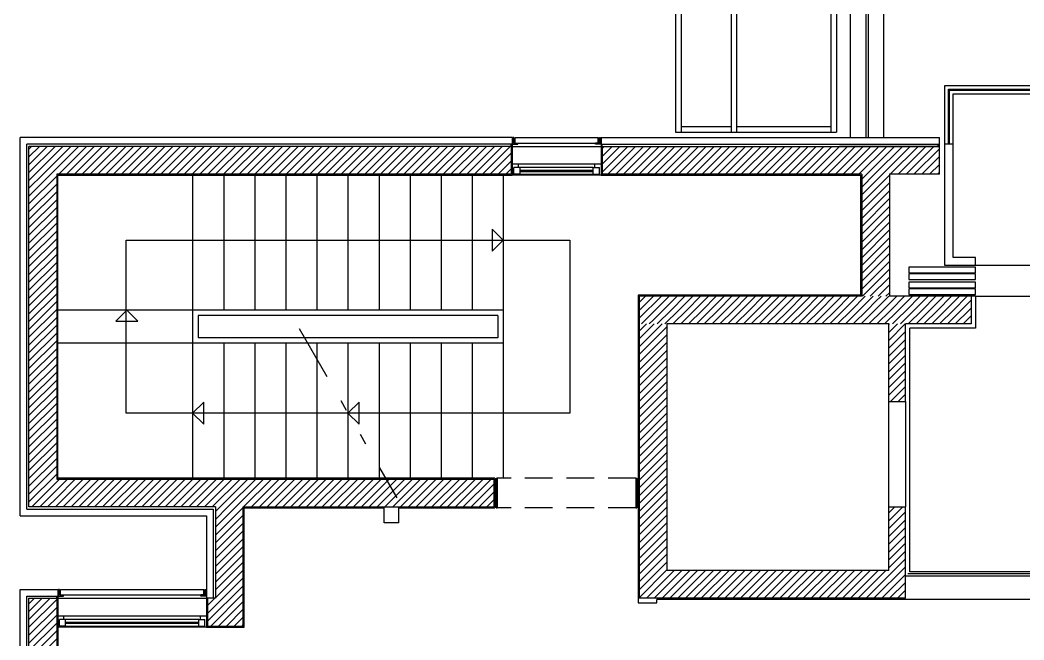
# Model space of a CAD drawing. Extents: x 21.2 to 81.9, y 10.7 to 70.
# Drawn here: x 21.24 to 30.29, y 39.06 to 44.65 of the extents above; entities that cross this region are included whole.
import ezdxf

# ---------------------------------------------------------------- set-up
doc = ezdxf.new("R2010")
doc.units = 0
doc.header["$MEASUREMENT"] = 0
doc.linetypes.add('1st floor plan$0$Divide', pattern=[1.25, 0.5, -0.25, 0, -0.25, 0, -0.25])
doc.linetypes.add('1st floor plan$0$Hidden', pattern=[0.375, 0.25, -0.125])
for name, color, linetype in [('1st floor plan$0$1FIN', 15, 'Continuous'), ('1st floor plan$0$2FIN', 7, 'Continuous'), ('1st floor plan$0$CAIX', 52, 'Continuous'), ('1st floor plan$0$ESTR', 92, 'Continuous'), ('1st floor plan$0$FAC', 142, 'Continuous'), ('1st floor plan$0$Hatch', 15, 'Continuous'), ('Xref_Plan', 7, 'Continuous')]:
    doc.layers.add(name, color=color, linetype=linetype)
doc.layers.add('1st floor plan$0$Partitions', color=7, linetype='Continuous', lineweight=30)

# ---------------------------------------------------------------- blocks, each defined once
blk = doc.blocks.new('*X40')
at = {"color": 0, "linetype": 'ByBlock'}
for p, q in [((-25.0173, -2.8849), (-24.7792, -2.6468)), ((-25.0173, -2.8141), (-24.8499, -2.6468)), ((-25.0173, -2.7434), (-24.9206, -2.6468)), ((-25.0173, -2.6727), (-24.9913, -2.6468)), ((-24.9585, -2.8968), (-24.7085, -2.6468)), ((-24.8878, -2.8968), (-24.6378, -2.6468)), ((-24.8171, -2.8968), (-24.5671, -2.6468)), ((-24.7464, -2.8968), (-24.4964, -2.6468)), ((-24.6757, -2.8968), (-24.4257, -2.6468)), ((-24.605, -2.8968), (-24.355, -2.6468)), ((-24.5342, -2.8968), (-24.2842, -2.6468)), ((-24.4635, -2.8968), (-24.2135, -2.6468)), ((-24.3928, -2.8968), (-24.1428, -2.6468)), ((-24.3221, -2.8968), (-24.0721, -2.6468)), ((-24.2514, -2.8968), (-24.0014, -2.6468)), ((-24.1807, -2.8968), (-23.9307, -2.6468)), ((-24.11, -2.8968), (-23.86, -2.6468)), ((-24.0393, -2.8968), (-23.7893, -2.6468)), ((-23.9686, -2.8968), (-23.7186, -2.6468)), ((-23.8978, -2.8968), (-23.6478, -2.6468)), ((-23.8271, -2.8968), (-23.5771, -2.6468)), ((-23.7564, -2.8968), (-23.5064, -2.6468)), ((-23.6857, -2.8968), (-23.4357, -2.6468)), ((-23.615, -2.8968), (-23.365, -2.6468)), ((-23.5443, -2.8968), (-23.2943, -2.6468)), ((-23.4736, -2.8968), (-23.2236, -2.6468)), ((-23.4029, -2.8968), (-23.1529, -2.6468)), ((-23.3322, -2.8968), (-23.0822, -2.6468)), ((-23.2615, -2.8968), (-23.0115, -2.6468)), ((-23.1907, -2.8968), (-22.9407, -2.6468)), ((-23.12, -2.8968), (-22.87, -2.6468)), ((-23.0493, -2.8968), (-22.7993, -2.6468)), ((-22.9786, -2.8968), (-22.7286, -2.6468)), ((-22.9079, -2.8968), (-22.6579, -2.6468)), ((-22.8372, -2.8968), (-22.5872, -2.6468)), ((-22.7665, -2.8968), (-22.5165, -2.6468)), ((-22.6958, -2.8968), (-22.4458, -2.6468)), ((-22.6251, -2.8968), (-22.3751, -2.6468)), ((-22.5543, -2.8968), (-22.3043, -2.6468)), ((-22.4836, -2.8968), (-22.2336, -2.6468)), ((-22.4129, -2.8968), (-22.1629, -2.6468)), ((-22.3422, -2.8968), (-22.0922, -2.6468)), ((-22.2715, -2.8968), (-22.0215, -2.6468)), ((-22.2008, -2.8968), (-21.9508, -2.6468)), ((-22.1301, -2.8968), (-21.8801, -2.6468)), ((-22.0594, -2.8968), (-21.8094, -2.6468)), ((-21.9887, -2.8968), (-21.7387, -2.6468)), ((-21.918, -2.8968), (-21.668, -2.6468)), ((-21.8472, -2.8968), (-21.5972, -2.6468)), ((-21.7765, -2.8968), (-21.5265, -2.6468)), ((-21.7058, -2.8968), (-21.4558, -2.6468)), ((-21.6351, -2.8968), (-21.3851, -2.6468)), ((-21.5644, -2.8968), (-21.3144, -2.6468)), ((-21.4937, -2.8968), (-21.2437, -2.6468)), ((-21.423, -2.8968), (-21.173, -2.6468)), ((-21.3523, -2.8968), (-21.1023, -2.6468)), ((-21.2816, -2.8968), (-21.0773, -2.6925)), ((-21.2108, -2.8968), (-21.0773, -2.7632)), ((-21.1401, -2.8968), (-21.0773, -2.8339))]:
    blk.add_line(p, q, dxfattribs=at)
blk = doc.blocks.new('*X38')
at = {"color": 0, "linetype": 'ByBlock'}
for p, q in [((-25.2673, 0.1178), (-25.0319, 0.3532)), ((-25.2673, 0.1886), (-25.1026, 0.3532)), ((-25.2673, 0.2593), (-25.1733, 0.3532)), ((-25.2673, 0.33), (-25.244, 0.3532)), ((-25.2112, 0.1032), (-24.9612, 0.3532)), ((-25.1405, 0.1032), (-24.8905, 0.3532)), ((-25.0698, 0.1032), (-24.8198, 0.3532)), ((-24.9991, 0.1032), (-24.7491, 0.3532)), ((-24.9284, 0.1032), (-24.6784, 0.3532)), ((-24.8576, 0.1032), (-24.6076, 0.3532)), ((-24.7869, 0.1032), (-24.5369, 0.3532)), ((-24.7162, 0.1032), (-24.4662, 0.3532)), ((-24.6455, 0.1032), (-24.3955, 0.3532)), ((-24.5748, 0.1032), (-24.3248, 0.3532)), ((-24.5041, 0.1032), (-24.2541, 0.3532)), ((-24.4334, 0.1032), (-24.1834, 0.3532)), ((-24.3627, 0.1032), (-24.1127, 0.3532)), ((-24.292, 0.1032), (-24.042, 0.3532)), ((-24.2212, 0.1032), (-23.9712, 0.3532)), ((-24.1505, 0.1032), (-23.9005, 0.3532)), ((-24.0798, 0.1032), (-23.8298, 0.3532)), ((-24.0091, 0.1032), (-23.7591, 0.3532)), ((-23.9384, 0.1032), (-23.6884, 0.3532)), ((-23.8677, 0.1032), (-23.6177, 0.3532)), ((-23.797, 0.1032), (-23.547, 0.3532)), ((-23.7263, 0.1032), (-23.4763, 0.3532)), ((-23.6556, 0.1032), (-23.4056, 0.3532)), ((-23.5848, 0.1032), (-23.3348, 0.3532)), ((-23.5141, 0.1032), (-23.2641, 0.3532)), ((-23.4434, 0.1032), (-23.1934, 0.3532)), ((-23.3727, 0.1032), (-23.1227, 0.3532)), ((-23.302, 0.1032), (-23.052, 0.3532)), ((-23.2313, 0.1032), (-22.9813, 0.3532)), ((-23.1606, 0.1032), (-22.9106, 0.3532)), ((-23.0899, 0.1032), (-22.8399, 0.3532)), ((-23.0192, 0.1032), (-22.7692, 0.3532)), ((-22.9485, 0.1032), (-22.6985, 0.3532)), ((-22.8777, 0.1032), (-22.6277, 0.3532)), ((-22.807, 0.1032), (-22.557, 0.3532)), ((-22.7363, 0.1032), (-22.4863, 0.3532)), ((-22.6656, 0.1032), (-22.4156, 0.3532)), ((-22.5949, 0.1032), (-22.3449, 0.3532)), ((-22.5242, 0.1032), (-22.2742, 0.3532)), ((-22.4535, 0.1032), (-22.2035, 0.3532)), ((-22.3828, 0.1032), (-22.1328, 0.3532)), ((-22.3121, 0.1032), (-22.0621, 0.3532)), ((-22.2413, 0.1032), (-21.9913, 0.3532)), ((-22.1706, 0.1032), (-21.9206, 0.3532)), ((-22.0999, 0.1032), (-21.8499, 0.3532)), ((-22.0292, 0.1032), (-21.7792, 0.3532)), ((-21.9585, 0.1032), (-21.7085, 0.3532)), ((-21.8878, 0.1032), (-21.6378, 0.3532)), ((-21.8171, 0.1032), (-21.5671, 0.3532)), ((-21.7464, 0.1032), (-21.4964, 0.3532)), ((-21.6757, 0.1032), (-21.4257, 0.3532)), ((-21.605, 0.1032), (-21.355, 0.3532)), ((-21.5342, 0.1032), (-21.2842, 0.3532)), ((-21.4635, 0.1032), (-21.2135, 0.3532)), ((-21.3928, 0.1032), (-21.1428, 0.3532)), ((-21.3221, 0.1032), (-21.0721, 0.3532)), ((-21.2514, 0.1032), (-21.0014, 0.3532)), ((-21.1807, 0.1032), (-20.9307, 0.3532)), ((-21.11, 0.1032), (-20.921, 0.2922)), ((-21.0393, 0.1032), (-20.921, 0.2215)), ((-20.9686, 0.1032), (-20.921, 0.1507))]:
    blk.add_line(p, q, dxfattribs=at)
blk = doc.blocks.new('*X42')
at = {"color": 0, "linetype": 'ByBlock'}
for p, q in [((-25.2673, -3.9127), (-25.0764, -3.7218)), ((-25.2673, -3.842), (-25.1471, -3.7218)), ((-25.2673, -3.7712), (-25.2178, -3.7218)), ((-25.2673, -3.9834), (-25.0173, -3.7334)), ((-25.2673, -4.0541), (-25.0173, -3.8041)), ((-25.2673, -4.1248), (-25.0173, -3.8748)), ((-25.2673, -4.1955), (-25.0173, -3.9455)), ((-25.2673, -4.2662), (-25.0173, -4.0162)), ((-25.2673, -4.3369), (-25.0173, -4.0869)), ((-25.2673, -4.4076), (-25.0173, -4.1576)), ((-25.2673, -4.4784), (-25.0173, -4.2284)), ((-25.2673, -4.5491), (-25.0173, -4.2991)), ((-25.2673, -4.6198), (-25.0173, -4.3698)), ((-25.2673, -4.6905), (-25.0173, -4.4405)), ((-25.2673, -4.7612), (-25.0173, -4.5112)), ((-25.2673, -4.8319), (-25.0173, -4.5819)), ((-25.2673, -4.9026), (-25.0173, -4.6526)), ((-25.2673, -4.9733), (-25.0173, -4.7233)), ((-25.2673, -5.044), (-25.0173, -4.794)), ((-25.2243, -5.0718), (-25.0173, -4.8647)), ((-25.1536, -5.0718), (-25.0173, -4.9355)), ((-25.0829, -5.0718), (-25.0173, -5.0062))]:
    blk.add_line(p, q, dxfattribs=at)
blk = doc.blocks.new('*X39')
at = {"color": 0, "linetype": 'ByBlock'}
for p, q in [((-25.2673, -0.0943), (-25.0698, 0.1032)), ((-25.2673, -0.0236), (-25.1405, 0.1032)), ((-25.2673, 0.0471), (-25.2112, 0.1032)), ((-25.2673, -0.165), (-25.0173, 0.085)), ((-25.2673, -0.2357), (-25.0173, 0.0143)), ((-25.2673, -0.3064), (-25.0173, -0.0564)), ((-25.2673, -0.3771), (-25.0173, -0.1271)), ((-25.2673, -0.4478), (-25.0173, -0.1978)), ((-25.2673, -0.5186), (-25.0173, -0.2686)), ((-25.2673, -0.5893), (-25.0173, -0.3393)), ((-25.2673, -0.66), (-25.0173, -0.41)), ((-25.2673, -0.7307), (-25.0173, -0.4807)), ((-25.2673, -0.8014), (-25.0173, -0.5514)), ((-25.2673, -0.8721), (-25.0173, -0.6221)), ((-25.2673, -0.9428), (-25.0173, -0.6928)), ((-25.2673, -1.0135), (-25.0173, -0.7635)), ((-25.2673, -1.0842), (-25.0173, -0.8342)), ((-25.2673, -1.155), (-25.0173, -0.905)), ((-25.2673, -1.2257), (-25.0173, -0.9757)), ((-25.2673, -1.2964), (-25.0173, -1.0464)), ((-25.2673, -1.3671), (-25.0173, -1.1171)), ((-25.2673, -1.4378), (-25.0173, -1.1878)), ((-25.2673, -1.5085), (-25.0173, -1.2585)), ((-25.2673, -1.5792), (-25.0173, -1.3292)), ((-25.2673, -1.6499), (-25.0173, -1.3999)), ((-25.2673, -1.7206), (-25.0173, -1.4706)), ((-25.2673, -1.7913), (-25.0173, -1.5413)), ((-25.2673, -1.8621), (-25.0173, -1.6121)), ((-25.2673, -1.9328), (-25.0173, -1.6828)), ((-25.2673, -2.0035), (-25.0173, -1.7535)), ((-25.2673, -2.0742), (-25.0173, -1.8242)), ((-25.2673, -2.1449), (-25.0173, -1.8949)), ((-25.2673, -2.2156), (-25.0173, -1.9656)), ((-25.2673, -2.2863), (-25.0173, -2.0363)), ((-25.2673, -2.357), (-25.0173, -2.107)), ((-25.2673, -2.4277), (-25.0173, -2.1777)), ((-25.2673, -2.4985), (-25.0173, -2.2485)), ((-25.2673, -2.5692), (-25.0173, -2.3192)), ((-25.2673, -2.6399), (-25.0173, -2.3899)), ((-25.2673, -2.7106), (-25.0173, -2.4606)), ((-25.2673, -2.7813), (-25.0173, -2.5313)), ((-25.2673, -2.852), (-25.0173, -2.602)), ((-25.2413, -2.8968), (-25.0173, -2.6727)), ((-25.1706, -2.8968), (-25.0173, -2.7434)), ((-25.0999, -2.8968), (-25.0173, -2.8141)), ((-25.0292, -2.8968), (-25.0173, -2.8849))]:
    blk.add_line(p, q, dxfattribs=at)
blk = doc.blocks.new('*X41')
at = {"color": 0, "linetype": 'ByBlock'}
for p, q in [((-23.5869, -3.0808), (-23.4029, -2.8968)), ((-23.5869, -3.0101), (-23.4736, -2.8968)), ((-23.5869, -2.9394), (-23.5443, -2.8968)), ((-23.5869, -3.1515), (-23.3369, -2.9015)), ((-23.5869, -3.2222), (-23.3369, -2.9722)), ((-23.5869, -3.293), (-23.3369, -3.043)), ((-23.5869, -3.3637), (-23.3369, -3.1137)), ((-23.5869, -3.4344), (-23.3369, -3.1844)), ((-23.5869, -3.5051), (-23.3369, -3.2551)), ((-23.5869, -3.5758), (-23.3369, -3.3258)), ((-23.5869, -3.6465), (-23.3369, -3.3965)), ((-23.5869, -3.7172), (-23.3369, -3.4672)), ((-23.6569, -3.8579), (-23.3369, -3.5379)), ((-23.6569, -3.9286), (-23.3369, -3.6086)), ((-23.6293, -3.9718), (-23.3369, -3.6794)), ((-23.6569, -3.7872), (-23.5915, -3.7218)), ((-23.5586, -3.9718), (-23.3369, -3.7501)), ((-23.4879, -3.9718), (-23.3369, -3.8208)), ((-23.4172, -3.9718), (-23.3369, -3.8915)), ((-23.3465, -3.9718), (-23.3369, -3.9622))]:
    blk.add_line(p, q, dxfattribs=at)
blk = doc.blocks.new('*X34')
at = {"color": 0, "linetype": 'ByBlock'}
for p, q in [((-17.7619, -0.0843), (-17.5744, 0.1032)), ((-17.7619, -0.0135), (-17.6452, 0.1032)), ((-17.7619, 0.0572), (-17.7159, 0.1032)), ((-17.7619, -0.155), (-17.5119, 0.095)), ((-17.7619, -0.2257), (-17.5119, 0.0243)), ((-17.7619, -0.2964), (-17.5119, -0.0464)), ((-17.7619, -0.3671), (-17.5119, -0.1171)), ((-17.7619, -0.4378), (-17.5119, -0.1878)), ((-17.7619, -0.5085), (-17.5119, -0.2585)), ((-17.7619, -0.5792), (-17.5119, -0.3292)), ((-17.7619, -0.6499), (-17.5119, -0.3999)), ((-17.7619, -0.7207), (-17.5119, -0.4707)), ((-17.7619, -0.7914), (-17.5119, -0.5414)), ((-17.7619, -0.8621), (-17.5119, -0.6121)), ((-17.7619, -0.9328), (-17.5119, -0.6828)), ((-17.7552, -0.9967), (-17.5119, -0.7535)), ((-17.6844, -0.9967), (-17.5119, -0.8242)), ((-17.6137, -0.9967), (-17.5119, -0.8949)), ((-17.543, -0.9967), (-17.5119, -0.9656))]:
    blk.add_line(p, q, dxfattribs=at)
blk = doc.blocks.new('*X45')
at = {"color": 0}
for p, q in [((11.1021, 21.2191), (11.1845, 21.2191)), ((11.0021, 21.1191), (11.2845, 21.1191)), ((11.0521, 21.1691), (11.2345, 21.1691)), ((10.981, 21.0691), (11.1288, 21.0691)), ((11.031, 21.0191), (11.0788, 21.0191)), ((11.0788, 21.0191), (11.2077, 21.0191)), ((11.1288, 21.0691), (11.1577, 21.0691)), ((11.1577, 21.0691), (11.3345, 21.0691)), ((11.2077, 21.0191), (11.3845, 21.0191)), ((11.081, 20.9691), (11.2577, 20.9691)), ((11.131, 20.9191), (11.3077, 20.9191)), ((11.2577, 20.9691), (11.4345, 20.9691)), ((11.3077, 20.9191), (11.4845, 20.9191)), ((11.181, 20.8691), (11.3577, 20.8691)), ((11.231, 20.8191), (11.4077, 20.8191)), ((11.3577, 20.8691), (11.5345, 20.8691)), ((11.4077, 20.8191), (11.5845, 20.8191)), ((11.281, 20.7691), (11.4577, 20.7691)), ((11.331, 20.7191), (11.5077, 20.7191)), ((11.4577, 20.7691), (11.6345, 20.7691)), ((11.5077, 20.7191), (11.6845, 20.7191)), ((11.381, 20.6691), (11.5577, 20.6691)), ((11.5577, 20.6691), (11.7345, 20.6691)), ((11.431, 20.6191), (11.6077, 20.6191)), ((11.481, 20.5691), (11.6577, 20.5691)), ((11.6077, 20.6191), (11.7845, 20.6191)), ((11.6577, 20.5691), (11.8345, 20.5691)), ((11.531, 20.5191), (11.7077, 20.5191)), ((11.581, 20.4691), (11.7577, 20.4691)), ((11.7077, 20.5191), (11.8845, 20.5191)), ((11.7577, 20.4691), (11.9345, 20.4691)), ((11.631, 20.4191), (11.8077, 20.4191)), ((11.681, 20.3691), (11.8577, 20.3691)), ((11.8077, 20.4191), (11.9845, 20.4191)), ((11.8577, 20.3691), (12.0345, 20.3691)), ((11.731, 20.3191), (11.9077, 20.3191)), ((11.781, 20.2691), (11.9577, 20.2691)), ((11.9077, 20.3191), (12.0845, 20.3191)), ((11.9577, 20.2691), (12.1345, 20.2691)), ((11.831, 20.2191), (12.0077, 20.2191)), ((12.0077, 20.2191), (12.1845, 20.2191)), ((11.881, 20.1691), (12.0577, 20.1691)), ((11.931, 20.1191), (12.1077, 20.1191)), ((12.0577, 20.1691), (12.2345, 20.1691)), ((12.1077, 20.1191), (12.2845, 20.1191)), ((11.981, 20.0691), (12.1577, 20.0691)), ((12.031, 20.0191), (12.2077, 20.0191)), ((12.1577, 20.0691), (12.3345, 20.0691)), ((12.2077, 20.0191), (12.3845, 20.0191)), ((12.081, 19.9691), (12.2577, 19.9691)), ((12.131, 19.9191), (12.3077, 19.9191)), ((12.2577, 19.9691), (12.4345, 19.9691)), ((12.3077, 19.9191), (12.4845, 19.9191)), ((12.181, 19.8691), (12.3577, 19.8691)), ((12.231, 19.8191), (12.4077, 19.8191)), ((12.3577, 19.8691), (12.5345, 19.8691)), ((12.4077, 19.8191), (12.5845, 19.8191)), ((12.281, 19.7691), (12.4577, 19.7691)), ((12.4577, 19.7691), (12.6345, 19.7691)), ((12.331, 19.7191), (12.5077, 19.7191)), ((12.381, 19.6691), (12.5577, 19.6691)), ((12.5077, 19.7191), (12.6149, 19.7191)), ((12.5577, 19.6691), (12.5649, 19.6691)), ((12.5649, 19.6691), (12.7345, 19.6691)), ((12.6149, 19.7191), (12.6845, 19.7191)), ((12.431, 19.6191), (12.6077, 19.6191)), ((12.481, 19.5691), (12.6577, 19.5691)), ((12.6077, 19.6191), (12.7845, 19.6191)), ((12.6577, 19.5691), (12.8345, 19.5691)), ((12.531, 19.5191), (12.6901, 19.5191)), ((12.581, 19.4691), (12.6401, 19.4691)), ((12.6401, 19.4691), (12.7577, 19.4691)), ((12.6901, 19.5191), (12.7077, 19.5191)), ((12.7077, 19.5191), (12.8845, 19.5191)), ((12.7577, 19.4691), (12.9345, 19.4691)), ((12.631, 19.4191), (12.8077, 19.4191)), ((12.681, 19.3691), (12.8577, 19.3691)), ((12.8077, 19.4191), (12.9845, 19.4191)), ((12.8577, 19.3691), (13.0345, 19.3691)), ((12.731, 19.3191), (12.9077, 19.3191)), ((12.9077, 19.3191), (13.0845, 19.3191)), ((12.781, 19.2691), (12.9577, 19.2691)), ((12.831, 19.2191), (13.0077, 19.2191)), ((12.9577, 19.2691), (13.1345, 19.2691)), ((13.0077, 19.2191), (13.1845, 19.2191)), ((12.881, 19.1691), (13.0577, 19.1691)), ((12.931, 19.1191), (13.1077, 19.1191)), ((13.0577, 19.1691), (13.2345, 19.1691)), ((13.1077, 19.1191), (13.2318, 19.1191)), ((12.981, 19.0691), (13.1577, 19.0691)), ((13.031, 19.0191), (13.1318, 19.0191)), ((13.1577, 19.0691), (13.1818, 19.0691))]:
    blk.add_line(p, q, dxfattribs=at)
blk = doc.blocks.new('*X37')
at = {"color": 0, "linetype": 'ByBlock'}
for p, q in [((-17.5173, -2.9509), (-17.4631, -2.8967)), ((-17.5173, -3.0216), (-17.3924, -2.8967)), ((-17.5173, -3.0923), (-17.3673, -2.9423)), ((-17.5173, -3.1631), (-17.3673, -3.0131)), ((-17.5173, -3.2338), (-17.3673, -3.0838)), ((-17.5173, -3.3045), (-17.3673, -3.1545)), ((-17.5173, -3.3752), (-17.3673, -3.2252)), ((-17.5173, -3.4459), (-17.3673, -3.2959)), ((-17.7224, -3.7217), (-17.3673, -3.3666)), ((-17.6517, -3.7217), (-17.3673, -3.4373)), ((-19.5173, -3.6781), (-19.3109, -3.4717)), ((-19.5173, -3.6074), (-19.3816, -3.4717)), ((-19.5173, -3.5367), (-19.4523, -3.4717)), ((-19.4902, -3.7217), (-19.2402, -3.4717)), ((-19.4195, -3.7217), (-19.1695, -3.4717)), ((-19.3488, -3.7217), (-19.0988, -3.4717)), ((-19.2781, -3.7217), (-19.0281, -3.4717)), ((-19.2074, -3.7217), (-18.9574, -3.4717)), ((-19.1367, -3.7217), (-18.8867, -3.4717)), ((-19.0659, -3.7217), (-18.8159, -3.4717)), ((-18.9952, -3.7217), (-18.7452, -3.4717)), ((-18.9245, -3.7217), (-18.6745, -3.4717)), ((-18.8538, -3.7217), (-18.6038, -3.4717)), ((-18.7831, -3.7217), (-18.5331, -3.4717)), ((-18.7124, -3.7217), (-18.4624, -3.4717)), ((-18.6417, -3.7217), (-18.3917, -3.4717)), ((-18.571, -3.7217), (-18.321, -3.4717)), ((-18.5003, -3.7217), (-18.2503, -3.4717)), ((-18.4295, -3.7217), (-18.1795, -3.4717)), ((-18.3588, -3.7217), (-18.1088, -3.4717)), ((-18.2881, -3.7217), (-18.0381, -3.4717)), ((-18.2174, -3.7217), (-17.9674, -3.4717)), ((-18.1467, -3.7217), (-17.8967, -3.4717)), ((-18.076, -3.7217), (-17.826, -3.4717)), ((-18.0053, -3.7217), (-17.7553, -3.4717)), ((-17.9346, -3.7217), (-17.6846, -3.4717)), ((-17.8639, -3.7217), (-17.6139, -3.4717)), ((-17.7932, -3.7217), (-17.5432, -3.4717)), ((-17.581, -3.7217), (-17.3673, -3.508)), ((-17.5103, -3.7217), (-17.3673, -3.5787)), ((-17.4396, -3.7217), (-17.3673, -3.6495)), ((-17.3689, -3.7217), (-17.3673, -3.7202))]:
    blk.add_line(p, q, dxfattribs=at)
blk = doc.blocks.new('*X36')
at = {"color": 0, "linetype": 'ByBlock'}
for p, q in [((-19.7673, -1.4532), (-19.5608, -1.2467)), ((-19.7673, -1.3825), (-19.6315, -1.2467)), ((-19.7673, -1.3118), (-19.7022, -1.2467)), ((-19.7673, -1.5239), (-19.5173, -1.2739)), ((-19.7673, -1.5947), (-19.5173, -1.3447)), ((-19.7673, -1.6654), (-19.5173, -1.4154)), ((-19.7673, -1.7361), (-19.5173, -1.4861)), ((-19.7673, -1.8068), (-19.5173, -1.5568)), ((-19.7673, -1.8775), (-19.5173, -1.6275)), ((-19.7673, -1.9482), (-19.5173, -1.6982)), ((-19.7673, -2.0189), (-19.5173, -1.7689)), ((-19.7673, -2.0896), (-19.5173, -1.8396)), ((-19.7673, -2.1603), (-19.5173, -1.9103)), ((-19.7673, -2.231), (-19.5173, -1.981)), ((-19.7673, -2.3018), (-19.5173, -2.0518)), ((-19.7673, -2.3725), (-19.5173, -2.1225)), ((-19.7673, -2.4432), (-19.5173, -2.1932)), ((-19.7673, -2.5139), (-19.5173, -2.2639)), ((-19.7673, -2.5846), (-19.5173, -2.3346)), ((-19.7673, -2.6553), (-19.5173, -2.4053)), ((-19.7673, -2.726), (-19.5173, -2.476)), ((-19.7673, -2.7967), (-19.5173, -2.5467)), ((-19.7673, -2.8674), (-19.5173, -2.6174)), ((-19.7673, -2.9382), (-19.5173, -2.6882)), ((-19.7673, -3.0089), (-19.5173, -2.7589)), ((-19.7673, -3.0796), (-19.5173, -2.8296)), ((-19.7673, -3.1503), (-19.5173, -2.9003)), ((-19.7673, -3.221), (-19.5173, -2.971)), ((-19.7673, -3.2917), (-19.5173, -3.0417)), ((-19.7673, -3.3624), (-19.5173, -3.1124)), ((-19.7673, -3.4331), (-19.5173, -3.1831)), ((-19.7673, -3.5038), (-19.5173, -3.2538)), ((-19.7673, -3.5746), (-19.5173, -3.3245)), ((-19.7673, -3.6453), (-19.5173, -3.3953)), ((-19.7673, -3.716), (-19.5173, -3.466)), ((-19.7023, -3.7217), (-19.5173, -3.5367)), ((-19.6316, -3.7217), (-19.5173, -3.6074)), ((-19.5609, -3.7217), (-19.5173, -3.6781))]:
    blk.add_line(p, q, dxfattribs=at)
blk = doc.blocks.new('*X35')
at = {"color": 0, "linetype": 'ByBlock'}
for p, q in [((-17.5173, -1.3953), (-17.3688, -1.2467)), ((-17.5173, -1.3246), (-17.4395, -1.2467)), ((-17.5173, -1.2539), (-17.5102, -1.2467)), ((-17.5173, -1.466), (-17.3673, -1.316)), ((-17.5173, -1.5367), (-17.3673, -1.3867)), ((-17.5173, -1.6074), (-17.3673, -1.4574)), ((-17.5173, -1.6781), (-17.3673, -1.5281)), ((-17.5173, -1.7488), (-17.3673, -1.5988)), ((-17.5173, -1.8196), (-17.3673, -1.6696)), ((-17.5173, -1.8903), (-17.3673, -1.7403)), ((-17.5031, -1.9467), (-17.3673, -1.811)), ((-17.4324, -1.9467), (-17.3673, -1.8817))]:
    blk.add_line(p, q, dxfattribs=at)
blk = doc.blocks.new('*X33')
at = {"color": 0, "linetype": 'ByBlock'}
for p, q in [((-20.101, 0.1222), (-19.87, 0.3532)), ((-20.101, 0.1929), (-19.9407, 0.3532)), ((-20.101, 0.2636), (-20.0114, 0.3532)), ((-20.101, 0.3344), (-20.0822, 0.3532)), ((-20.0493, 0.1032), (-19.7993, 0.3532)), ((-19.9786, 0.1032), (-19.7286, 0.3532)), ((-19.9079, 0.1032), (-19.6579, 0.3532)), ((-19.8372, 0.1032), (-19.5872, 0.3532)), ((-19.7665, 0.1032), (-19.5165, 0.3532)), ((-19.6958, 0.1032), (-19.4458, 0.3532)), ((-19.6251, 0.1032), (-19.3751, 0.3532)), ((-19.5543, 0.1032), (-19.3043, 0.3532)), ((-19.4836, 0.1032), (-19.2336, 0.3532)), ((-19.4129, 0.1032), (-19.1629, 0.3532)), ((-19.3422, 0.1032), (-19.0922, 0.3532)), ((-19.2715, 0.1032), (-19.0215, 0.3532)), ((-19.2008, 0.1032), (-18.9508, 0.3532)), ((-19.1301, 0.1032), (-18.8801, 0.3532)), ((-19.0594, 0.1032), (-18.8094, 0.3532)), ((-18.9887, 0.1032), (-18.7387, 0.3532)), ((-18.9179, 0.1032), (-18.6679, 0.3532)), ((-18.8472, 0.1032), (-18.5972, 0.3532)), ((-18.7765, 0.1032), (-18.5265, 0.3532)), ((-18.7058, 0.1032), (-18.4558, 0.3532)), ((-18.6351, 0.1032), (-18.3851, 0.3532)), ((-18.5644, 0.1032), (-18.3144, 0.3532)), ((-18.4937, 0.1032), (-18.2437, 0.3532)), ((-18.423, 0.1032), (-18.173, 0.3532)), ((-18.3523, 0.1032), (-18.1023, 0.3532)), ((-18.2815, 0.1032), (-18.0315, 0.3532)), ((-18.2108, 0.1032), (-17.9608, 0.3532)), ((-18.1401, 0.1032), (-17.8901, 0.3532)), ((-18.0694, 0.1032), (-17.8194, 0.3532)), ((-17.9987, 0.1032), (-17.7487, 0.3532)), ((-17.928, 0.1032), (-17.678, 0.3532)), ((-17.8573, 0.1032), (-17.6073, 0.3532)), ((-17.7866, 0.1032), (-17.5366, 0.3532)), ((-17.7159, 0.1032), (-17.4659, 0.3532)), ((-17.6452, 0.1032), (-17.3952, 0.3532)), ((-17.5744, 0.1032), (-17.3244, 0.3532)), ((-17.5037, 0.1033), (-17.2537, 0.3532)), ((-17.433, 0.1033), (-17.183, 0.3532)), ((-17.3623, 0.1033), (-17.1123, 0.3532)), ((-17.2916, 0.1033), (-17.0619, 0.3329)), ((-17.2208, 0.1033), (-17.0619, 0.2622)), ((-17.1501, 0.1033), (-17.0619, 0.1915)), ((-17.0794, 0.1033), (-17.0619, 0.1208))]:
    blk.add_line(p, q, dxfattribs=at)
blk = doc.blocks.new('1st floor plan')
at = {"layer": '1st floor plan$0$1FIN'}
for p, q in [((29.6089, 44.0296), (31.0939, 44.0296)), ((29.6089, 43.5371), (29.6089, 44.0296)), ((29.6189, 44.0196), (31.0839, 44.0196)), ((29.6189, 43.5371), (29.6189, 44.0196)), ((25.6923, 43.5921), (25.6823, 43.5921)), ((25.6823, 43.5321), (25.6823, 43.5921)), ((25.6823, 43.5321), (25.7273, 43.5321)), ((25.6923, 43.5421), (25.6923, 43.5921)), ((25.6923, 43.5421), (25.7273, 43.5421)), ((25.7023, 43.5921), (26.4523, 43.5921)), ((25.7023, 43.5421), (25.7023, 43.5921)), ((25.7273, 43.5421), (26.4273, 43.5421)), ((25.7273, 43.5321), (25.7273, 43.5421)), ((26.4273, 43.5321), (26.4273, 43.5421)), ((26.4623, 43.5421), (26.4273, 43.5421)), ((26.4723, 43.5321), (26.4273, 43.5321)), ((26.4523, 43.5421), (26.4523, 43.5921)), ((26.4623, 43.5421), (26.4623, 43.5921)), ((26.4623, 43.5921), (26.4723, 43.5921)), ((26.4723, 43.5321), (26.4723, 43.5921)), ((29.8514, 42.4221), (29.2514, 42.4221)), ((29.2514, 42.4221), (29.2514, 42.3721)), ((29.2514, 42.3721), (29.8514, 42.3721)), ((29.8514, 42.3621), (29.2514, 42.3621)), ((29.2514, 42.3621), (29.2514, 42.3121)), ((29.8514, 42.3721), (29.8514, 42.4221)), ((29.8514, 42.3121), (29.8514, 42.3621)), ((29.2514, 42.3121), (29.8514, 42.3121)), ((29.8514, 42.2871), (29.2514, 42.2871)), ((29.2514, 42.2871), (29.2514, 42.2371)), ((29.8514, 42.2371), (29.8514, 42.2871)), ((29.2514, 42.2371), (29.8514, 42.2371)), ((29.8514, 42.2271), (29.2514, 42.2271)), ((29.2514, 42.2271), (29.2514, 42.1771)), ((29.2514, 42.1771), (29.8514, 42.1771)), ((29.8514, 42.1771), (29.8514, 42.2271)), ((25.521, 40.5221), (25.521, 40.2521)), ((25.531, 40.5221), (25.531, 40.2521)), ((26.801, 40.5221), (26.801, 40.2521)), ((26.811, 40.2521), (26.811, 40.5221)), ((32.61, 39.6571), (29.241, 39.6571)), ((21.586, 39.4571), (21.586, 39.5171)), ((21.596, 39.5171), (21.586, 39.5171)), ((21.586, 39.4571), (21.631, 39.4571)), ((21.596, 39.4671), (21.596, 39.5171)), ((21.596, 39.4671), (21.631, 39.4671)), ((21.606, 39.5171), (22.8964, 39.5171)), ((21.606, 39.4671), (21.606, 39.5171)), ((21.631, 39.4671), (22.8964, 39.4671)), ((21.631, 39.4571), (21.631, 39.4671)), ((22.8714, 39.4571), (22.8714, 39.4671)), ((22.9064, 39.4671), (22.8714, 39.4671)), ((22.9164, 39.4571), (22.8714, 39.4571)), ((22.8964, 39.4671), (22.8964, 39.5171)), ((22.9064, 39.5171), (22.9164, 39.5171)), ((22.9064, 39.4671), (22.9064, 39.5171)), ((22.9164, 39.4571), (22.9164, 39.5171))]:
    blk.add_line(p, q, dxfattribs=at)
at = {"layer": '1st floor plan$0$1FIN', "linetype": '1st floor plan$0$Hidden'}
for p, q in [((26.791, 40.5221), (25.541, 40.5221)), ((26.791, 40.2521), (25.541, 40.2521))]:
    blk.add_line(p, q, dxfattribs=at)
at = {"layer": '1st floor plan$0$2FIN'}
for p, q in [((28.7266, 43.5921), (28.7266, 51.927)), ((28.8666, 43.5921), (28.8666, 51.927)), ((28.8866, 43.5921), (28.8866, 51.927)), ((29.0266, 43.5921), (29.0266, 51.927)), ((29.5764, 44.0621), (31.1264, 44.0621)), ((29.5764, 42.4371), (29.5764, 44.0621)), ((29.6514, 43.9871), (31.0514, 43.9871)), ((29.6514, 42.5121), (29.6514, 43.9871)), ((25.6773, 43.5321), (21.301, 43.5321)), ((21.301, 40.2421), (21.301, 43.5321)), ((25.6673, 43.5121), (25.6673, 43.5321)), ((26.4773, 43.5321), (29.5264, 43.5321)), ((26.4873, 43.5121), (26.4873, 43.5321)), ((29.5164, 43.5121), (29.5164, 43.5321)), ((29.5764, 43.5371), (29.6514, 43.5371)), ((25.6773, 43.5121), (26.4773, 43.5121)), ((22.796, 43.2521), (22.796, 41.7371)), ((23.076, 43.2521), (23.076, 42.0371)), ((23.356, 43.2521), (23.356, 42.0371)), ((23.636, 43.2521), (23.636, 42.0371)), ((23.916, 43.2521), (23.916, 42.0371)), ((24.196, 43.2521), (24.196, 42.0371)), ((24.476, 43.2521), (24.476, 42.0371)), ((24.756, 43.2521), (24.756, 42.0371)), ((25.036, 43.2521), (25.036, 42.0371)), ((25.316, 43.2521), (25.316, 42.0371)), ((25.596, 43.2521), (25.596, 42.0371)), ((25.496, 42.7671), (25.496, 42.5671)), ((25.596, 42.6671), (25.496, 42.7671)), ((25.596, 42.6671), (25.496, 42.5671)), ((31.1264, 42.4371), (29.5764, 42.4371)), ((29.8514, 42.5121), (29.6514, 42.5121)), ((29.8514, 42.4371), (29.8514, 42.5121)), ((29.8519, 42.1621), (30.8519, 42.1621)), ((22.796, 42.0371), (21.581, 42.0371)), ((22.2035, 42.0371), (22.1035, 41.9371)), ((22.2035, 42.0371), (22.3035, 41.9371)), ((25.596, 42.0371), (22.796, 42.0371)), ((25.546, 41.9871), (22.846, 41.9871)), ((22.846, 41.9871), (22.846, 41.7871)), ((25.546, 41.9871), (25.546, 41.7871)), ((25.596, 42.0371), (25.596, 41.7371)), ((22.1035, 41.9371), (22.3035, 41.9371)), ((22.796, 41.7371), (21.581, 41.7371)), ((25.596, 41.7371), (22.796, 41.7371)), ((22.796, 41.7371), (22.796, 40.5221)), ((25.546, 41.7871), (22.846, 41.7871)), ((23.076, 41.7371), (23.076, 40.5221)), ((23.356, 41.7371), (23.356, 40.5221)), ((23.636, 41.7371), (23.636, 40.5221)), ((23.916, 41.7371), (23.916, 40.5221)), ((24.196, 41.7371), (24.196, 40.5221)), ((24.476, 41.7371), (24.476, 40.5221)), ((24.756, 41.7371), (24.756, 40.5221)), ((25.036, 41.7371), (25.036, 40.5221)), ((25.316, 41.7371), (25.316, 40.5221)), ((25.596, 41.7371), (25.596, 40.5221)), ((22.796, 41.1071), (22.896, 41.2071)), ((22.896, 41.0071), (22.896, 41.2071)), ((24.196, 41.1071), (24.296, 41.2071)), ((24.296, 41.0071), (24.296, 41.2071)), ((29.221, 41.2121), (29.221, 40.2621)), ((22.796, 41.1071), (22.896, 41.0071)), ((24.196, 41.1071), (24.296, 41.0071)), ((21.301, 40.2421), (22.9814, 40.2421)), ((22.9814, 40.2421), (22.9814, 39.4371)), ((32.61, 39.6371), (29.221, 39.6371)), ((21.301, 37.8171), (21.301, 39.4571)), ((21.301, 39.4571), (21.581, 39.4571)), ((21.571, 39.4371), (21.571, 39.4571)), ((21.581, 39.4371), (22.9214, 39.4371)), ((22.9314, 39.4371), (22.9214, 39.4371))]:
    blk.add_line(p, q, dxfattribs=at)
at = {"layer": '1st floor plan$0$2FIN', "linetype": '1st floor plan$0$Divide'}
blk.add_line((23.7555, 41.8702), (24.6366, 40.3441), dxfattribs=at)
at = {"layer": '1st floor plan$0$2FIN'}
blk.add_lwpolyline([(22.196, 41.1071), (22.196, 42.6671), (26.196, 42.6671), (26.196, 41.1071)], close=True, dxfattribs=at)
at = {"layer": '1st floor plan$0$CAIX'}
for p, q in [((26.4773, 43.3521), (25.6773, 43.3521)), ((25.7323, 43.3221), (25.7323, 43.3521)), ((26.4223, 43.3221), (26.4223, 43.3521)), ((26.4773, 43.2521), (25.6773, 43.2521)), ((25.6923, 43.2521), (25.6923, 43.3221)), ((25.7473, 43.3221), (25.6923, 43.3221)), ((25.7473, 43.2621), (25.6923, 43.2621)), ((25.7473, 43.2621), (25.7473, 43.3221)), ((26.4073, 43.3221), (25.7473, 43.3221)), ((25.7473, 43.2971), (26.4073, 43.2971)), ((25.7473, 43.2871), (26.4073, 43.2871)), ((25.7473, 43.2621), (26.4073, 43.2621)), ((26.4073, 43.3221), (26.4623, 43.3221)), ((26.4073, 43.2621), (26.4073, 43.3221)), ((26.4073, 43.2621), (26.4623, 43.2621)), ((26.4623, 43.2521), (26.4623, 43.3221)), ((22.9214, 39.2771), (21.581, 39.2771)), ((21.636, 39.2471), (21.636, 39.2771)), ((22.8664, 39.2471), (22.8664, 39.2771)), ((22.9214, 39.1771), (21.581, 39.1771)), ((21.651, 39.2471), (21.596, 39.2471)), ((21.596, 39.1771), (21.596, 39.2471)), ((21.651, 39.1871), (21.596, 39.1871)), ((22.8514, 39.2471), (21.651, 39.2471)), ((21.651, 39.1871), (21.651, 39.2471)), ((21.651, 39.2221), (22.8514, 39.2221)), ((21.651, 39.2121), (22.8514, 39.2121)), ((21.651, 39.1871), (22.8514, 39.1871)), ((22.8514, 39.1871), (22.8514, 39.2471)), ((22.8514, 39.2471), (22.9064, 39.2471)), ((22.8514, 39.1871), (22.9064, 39.1871)), ((22.9064, 39.1771), (22.9064, 39.2471))]:
    blk.add_line(p, q, dxfattribs=at)
at = {"layer": '1st floor plan$0$ESTR'}
for p, q in [((25.6673, 43.5121), (21.321, 43.5121)), ((21.321, 40.2621), (21.321, 43.5121)), ((25.6673, 43.5121), (25.6673, 43.2621)), ((26.4873, 43.5121), (29.5264, 43.5121)), ((26.4873, 43.5121), (26.4873, 43.2621)), ((29.5264, 43.5121), (28.6264, 43.5121)), ((25.6673, 43.2621), (21.571, 43.2621)), ((21.571, 43.2621), (21.571, 40.5121)), ((28.8264, 43.2621), (26.4873, 43.2621)), ((28.8264, 43.2621), (28.8264, 42.1621)), ((28.8264, 42.1621), (26.821, 42.1621)), ((26.821, 42.1621), (26.821, 39.4371)), ((29.8119, 42.1621), (29.8119, 41.9121)), ((29.8119, 41.9121), (29.221, 41.9121)), ((29.221, 41.2121), (29.221, 41.9121)), ((29.071, 41.2121), (29.221, 41.2121)), ((21.571, 40.5121), (25.511, 40.5121)), ((25.511, 40.5121), (25.511, 40.2621)), ((23.0014, 40.2621), (21.321, 40.2621)), ((23.0014, 40.2621), (23.0014, 39.4371)), ((23.2514, 40.2621), (25.511, 40.2621)), ((23.2514, 39.1871), (23.2514, 40.2621)), ((29.071, 40.2621), (29.221, 40.2621)), ((29.221, 39.4371), (29.221, 40.2621)), ((21.321, 37.8371), (21.321, 39.4371)), ((21.321, 39.4371), (21.571, 39.4371)), ((21.571, 39.4371), (21.571, 38.0871)), ((23.0014, 39.4371), (22.9314, 39.4371)), ((22.9314, 39.4371), (22.9314, 39.1871)), ((29.221, 39.4371), (26.821, 39.4371)), ((22.9314, 39.1871), (23.2514, 39.1871))]:
    blk.add_line(p, q, dxfattribs=at)
at = {"layer": '1st floor plan$0$FAC'}
for p, q in [((27.1493, 54.2871), (27.1493, 43.642)), ((27.1993, 54.2871), (27.1993, 43.642)), ((27.6493, 54.2871), (27.6493, 43.642)), ((27.6993, 54.2871), (27.6993, 43.642)), ((28.5493, 54.2871), (28.5493, 43.642)), ((28.5993, 54.2871), (28.5993, 43.642)), ((27.1493, 43.642), (28.5993, 43.642)), ((27.1493, 43.642), (27.5993, 43.642)), ((27.1993, 43.6919), (27.6493, 43.6919)), ((27.1993, 43.6919), (27.6493, 43.6919)), ((27.6993, 43.6919), (28.5493, 43.6919)), ((27.6993, 43.6919), (28.5493, 43.6919))]:
    blk.add_line(p, q, dxfattribs=at)
at = {"layer": '1st floor plan$0$Partitions'}
for p, q in [((25.6773, 43.5921), (21.241, 43.5921)), ((21.241, 40.1821), (21.241, 43.5921)), ((25.6773, 43.5921), (25.6773, 43.2521)), ((26.4773, 43.5921), (29.5264, 43.5921)), ((26.4773, 43.5921), (26.4773, 43.2521)), ((29.5264, 43.2621), (29.5264, 43.5921)), ((21.581, 43.2521), (25.6773, 43.2521)), ((21.581, 40.5221), (21.581, 43.2521)), ((26.4773, 43.2521), (28.8164, 43.2521)), ((28.8164, 43.2521), (28.8164, 42.1721)), ((29.0764, 43.2621), (29.0764, 42.1621)), ((29.5264, 43.2621), (29.0764, 43.2621)), ((28.8164, 42.1721), (26.811, 42.1721)), ((26.811, 42.1721), (26.811, 40.5221)), ((29.8519, 42.1621), (29.0764, 42.1621)), ((29.8519, 42.1621), (29.8519, 41.8721)), ((29.071, 41.9121), (27.071, 41.9121)), ((27.071, 41.9121), (27.071, 39.6871)), ((29.071, 39.6871), (29.071, 41.9121)), ((29.261, 39.6771), (29.261, 41.8721)), ((29.8519, 41.8721), (29.261, 41.8721)), ((25.521, 40.5221), (21.581, 40.5221)), ((25.531, 40.5221), (25.541, 40.5221)), ((25.541, 40.5221), (25.541, 40.2521)), ((26.791, 40.5221), (26.801, 40.5221)), ((26.791, 40.5221), (26.791, 40.2521)), ((21.241, 40.1821), (22.9214, 40.1821)), ((22.9214, 40.1821), (22.9214, 39.1771)), ((23.2614, 40.2521), (24.5237, 40.2521)), ((23.2614, 39.1771), (23.2614, 40.2521)), ((24.5237, 40.1165), (24.5237, 40.2521)), ((24.6537, 40.2521), (25.521, 40.2521)), ((24.6537, 40.1165), (24.6537, 40.2521)), ((25.531, 40.2521), (25.541, 40.2521)), ((26.791, 40.2521), (26.801, 40.2521)), ((26.811, 40.2521), (26.811, 39.3971)), ((24.6537, 40.1165), (24.5237, 40.1165)), ((29.071, 39.6871), (27.071, 39.6871)), ((32.61, 39.6771), (29.261, 39.6771)), ((21.241, 37.7571), (21.241, 39.5171)), ((21.241, 39.5171), (21.581, 39.5171)), ((21.581, 39.5171), (21.581, 38.0971)), ((26.811, 39.3971), (26.981, 39.3971)), ((34.2864, 39.4271), (26.981, 39.4271)), ((26.981, 39.3971), (26.981, 39.4271)), ((22.9214, 39.1771), (23.2614, 39.1771))]:
    blk.add_line(p, q, dxfattribs=at)
at = {"layer": '1st floor plan$0$Hatch', "rotation": 45.0000000000033}
blk.add_blockref('*X45', (33.9748, 19.2493), dxfattribs=at)
at = {"layer": '1st floor plan$0$Hatch', "linetype": 'ByBlock'}
for name in ['*X38', '*X33', '*X39', '*X34', '*X36', '*X35', '*X40', '*X41', '*X37', '*X42']:
    blk.add_blockref(name, (46.5883, 43.1589), dxfattribs=at)

msp = doc.modelspace()

# ---------------------------------------------------------------- block references
at = {"layer": 'Xref_Plan'}
msp.add_blockref('1st floor plan', (0, 0), dxfattribs=at)

doc.saveas('drawing.dxf')
